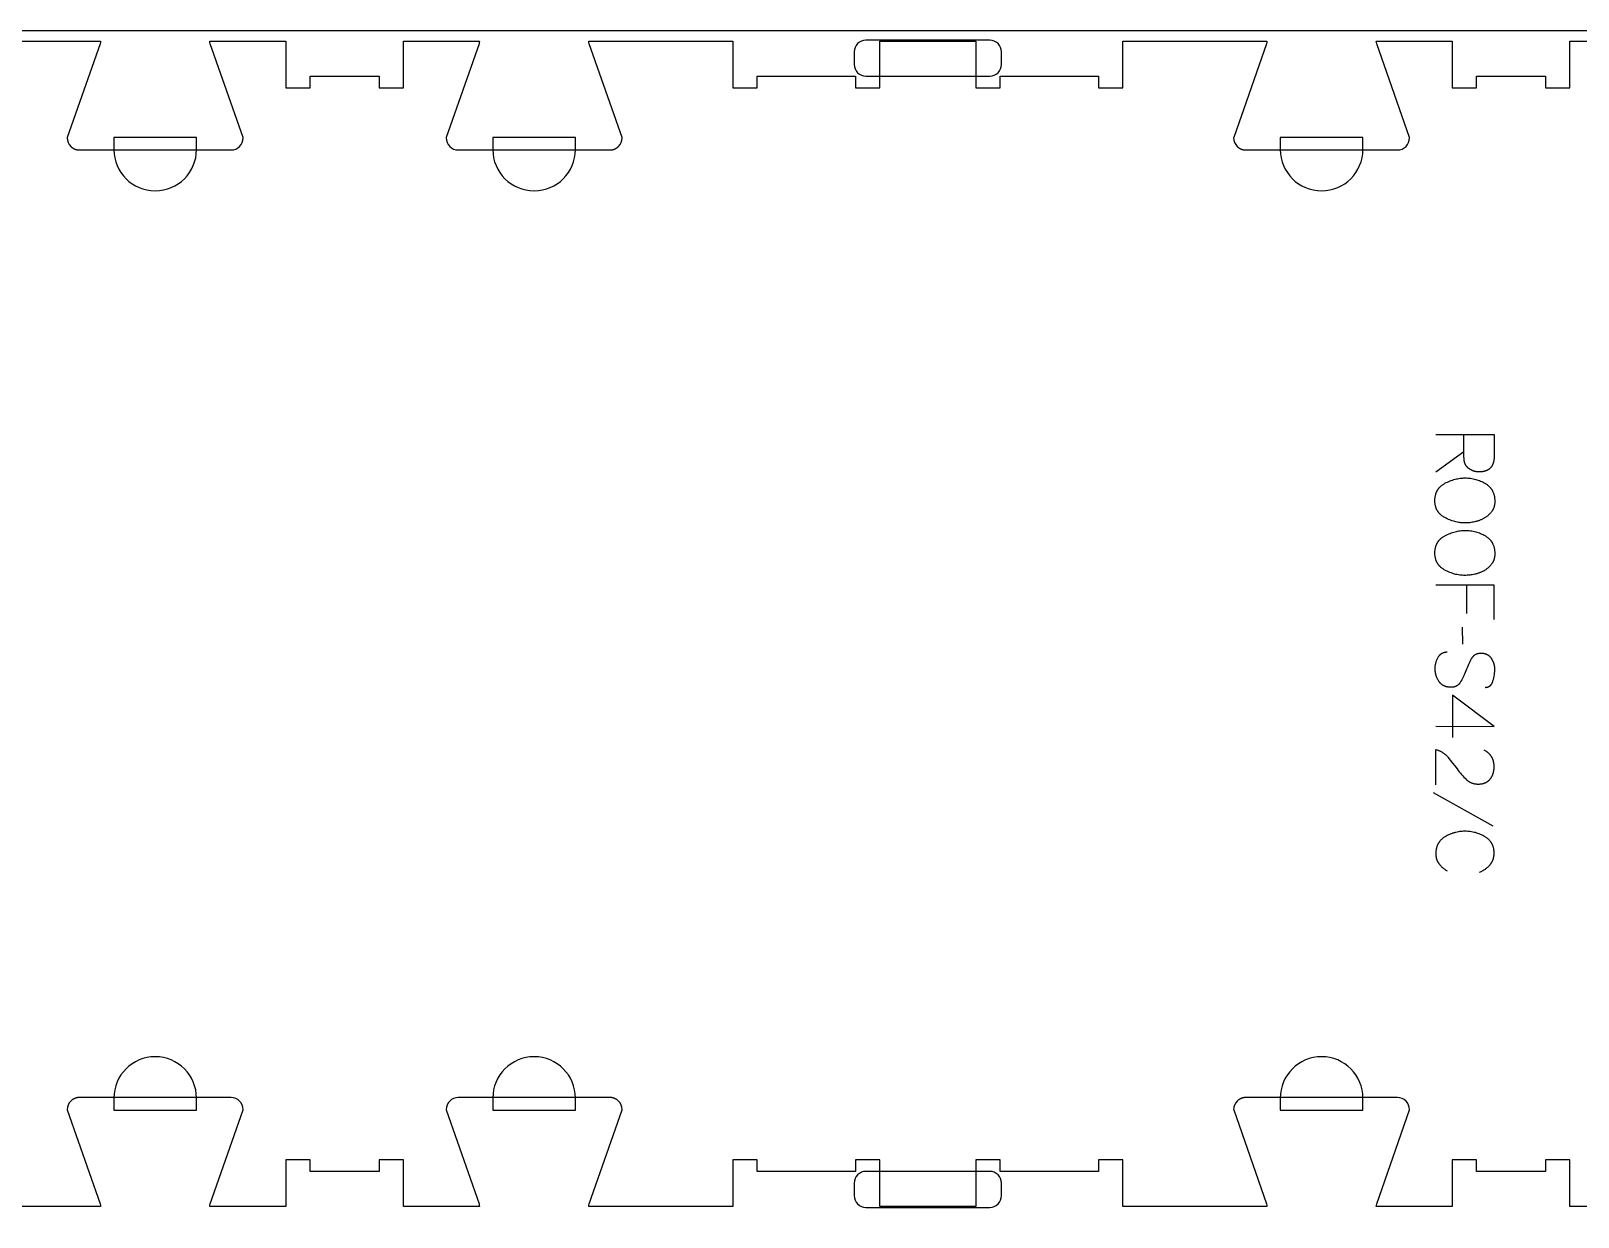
# Model space of a CAD drawing. Extents: x -13885 to -10701, y -84343 to -75479.
# Drawn here: x -13089 to -12293, y -76793 to -76183 of the extents above; entities that cross this region are included whole.
import ezdxf

# ---------------------------------------------------------------- set-up
doc = ezdxf.new("R2010")
doc.units = 0
for name, color, linetype in [('0_SHEET_SPRUCEPLY_2440X122', 1, 'CONTINUOUS'), ('1_ANYTOOL_1MMDEEP_LABELS_S', 2, 'CONTINUOUS'), ('4_ANYTOOL_CUTTHROUGH_OUTSI', 5, 'CONTINUOUS'), ('5_ANYTOOL_HALF_MILL_9MM_IN', 3, 'CONTINUOUS')]:
    doc.layers.add(name, color=color, linetype=linetype)

msp = doc.modelspace()

# ---------------------------------------------------------------- linework, layer by layer
at = {"layer": '0_SHEET_SPRUCEPLY_2440X122'}
msp.add_lwpolyline([(-13513.11, -76182.96), (-13513.11, -77402.96), (-11073.11, -77402.96), (-11073.11, -76182.96)], close=True, dxfattribs=at)
at = {"layer": '1_ANYTOOL_1MMDEEP_LABELS_S'}
for points in [[(-12366.29, -76390.52), (-12336.29, -76390.52), (-12336.29, -76401.88), (-12336.29, -76402.37), (-12336.32, -76402.85), (-12336.33, -76403.08), (-12336.35, -76403.31), (-12336.38, -76403.53), (-12336.41, -76403.75), (-12336.44, -76403.97), (-12336.48, -76404.18), (-12336.52, -76404.39), (-12336.56, -76404.59), (-12336.61, -76404.79), (-12336.66, -76404.99), (-12336.72, -76405.18), (-12336.78, -76405.37), (-12336.84, -76405.55), (-12336.91, -76405.74), (-12336.98, -76405.91), (-12337.05, -76406.09), (-12337.13, -76406.25), (-12337.21, -76406.42), (-12337.3, -76406.58), (-12337.39, -76406.74), (-12337.48, -76406.89), (-12337.58, -76407.04), (-12337.68, -76407.19), (-12337.79, -76407.33), (-12337.9, -76407.47), (-12338.01, -76407.6), (-12338.13, -76407.73), (-12338.25, -76407.86), (-12338.37, -76407.98), (-12338.5, -76408.1), (-12338.63, -76408.22), (-12338.77, -76408.33), (-12338.91, -76408.43), (-12339.05, -76408.54), (-12339.2, -76408.64), (-12339.35, -76408.73), (-12339.5, -76408.82), (-12339.66, -76408.91), (-12339.83, -76409), (-12339.99, -76409.07), (-12340.16, -76409.15), (-12340.34, -76409.22), (-12340.52, -76409.29), (-12340.7, -76409.36), (-12340.88, -76409.42), (-12341.07, -76409.47), (-12341.27, -76409.52), (-12341.46, -76409.57), (-12341.66, -76409.62), (-12341.87, -76409.66), (-12342.08, -76409.7), (-12342.29, -76409.73), (-12342.51, -76409.76), (-12342.73, -76409.78), (-12342.95, -76409.8), (-12343.18, -76409.82), (-12343.65, -76409.85), (-12344.13, -76409.85), (-12344.3, -76409.85), (-12344.48, -76409.85), (-12344.65, -76409.84), (-12344.83, -76409.83), (-12345, -76409.81), (-12345.17, -76409.79), (-12345.34, -76409.77), (-12345.51, -76409.74), (-12345.68, -76409.71), (-12345.85, -76409.68), (-12346.02, -76409.64), (-12346.18, -76409.6), (-12346.35, -76409.56), (-12346.51, -76409.51), (-12346.68, -76409.46), (-12346.84, -76409.41), (-12347, -76409.35), (-12347.16, -76409.29), (-12347.32, -76409.23), (-12347.48, -76409.16), (-12347.64, -76409.09), (-12347.79, -76409.01), (-12347.95, -76408.93), (-12348.11, -76408.85), (-12348.26, -76408.77), (-12348.41, -76408.68), (-12348.57, -76408.59), (-12348.72, -76408.49), (-12348.87, -76408.39), (-12349.02, -76408.29), (-12349.17, -76408.18), (-12349.31, -76408.07), (-12349.46, -76407.96), (-12349.6, -76407.85), (-12349.74, -76407.73), (-12349.87, -76407.61), (-12350, -76407.49), (-12350.12, -76407.36), (-12350.24, -76407.24), (-12350.35, -76407.11), (-12350.46, -76406.98), (-12350.57, -76406.84), (-12350.67, -76406.71), (-12350.76, -76406.57), (-12350.85, -76406.43), (-12350.94, -76406.28), (-12351.02, -76406.14), (-12351.1, -76405.99), (-12351.18, -76405.84), (-12351.25, -76405.69), (-12351.31, -76405.53), (-12351.37, -76405.37), (-12351.43, -76405.21), (-12351.48, -76405.05), (-12351.53, -76404.89), (-12351.57, -76404.72), (-12351.61, -76404.55), (-12351.64, -76404.38), (-12351.67, -76404.2), (-12351.7, -76404.03), (-12351.72, -76403.85), (-12351.74, -76403.67), (-12351.75, -76403.48), (-12351.82, -76401.56), (-12351.84, -76399.52), (-12351.84, -76390.57)], [(-12351.84, -76399.52), (-12366.33, -76409.98)], [(-12336.29, -76485.8), (-12336.29, -76468.14), (-12366.29, -76468.14)], [(-12350.26, -76482.62), (-12350.26, -76468.14)], [(-12352.4, -76498.44), (-12352.49, -76489.65)], [(-12340.87, -76520.68), (-12340.68, -76520.68), (-12340.59, -76520.67), (-12340.5, -76520.67), (-12340.41, -76520.66), (-12340.32, -76520.65), (-12340.23, -76520.64), (-12340.14, -76520.63), (-12340.06, -76520.62), (-12339.97, -76520.6), (-12339.89, -76520.59), (-12339.8, -76520.57), (-12339.72, -76520.55), (-12339.64, -76520.52), (-12339.56, -76520.5), (-12339.48, -76520.48), (-12339.4, -76520.45), (-12339.33, -76520.42), (-12339.25, -76520.39), (-12339.17, -76520.36), (-12339.1, -76520.33), (-12339.03, -76520.29), (-12338.96, -76520.26), (-12338.88, -76520.22), (-12338.81, -76520.18), (-12338.75, -76520.14), (-12338.68, -76520.1), (-12338.61, -76520.05), (-12338.54, -76520.01), (-12338.48, -76519.96), (-12338.42, -76519.91), (-12338.35, -76519.86), (-12338.29, -76519.81), (-12338.23, -76519.76), (-12338.17, -76519.7), (-12338.11, -76519.64), (-12338.05, -76519.59), (-12338, -76519.53), (-12337.94, -76519.46), (-12337.89, -76519.4), (-12337.83, -76519.34), (-12337.78, -76519.27), (-12337.73, -76519.2), (-12337.68, -76519.13), (-12337.63, -76519.06), (-12337.58, -76518.99), (-12337.53, -76518.91), (-12337.49, -76518.84), (-12337.44, -76518.76), (-12337.4, -76518.68), (-12337.36, -76518.6), (-12337.31, -76518.52), (-12337.23, -76518.35), (-12337.15, -76518.17), (-12337.08, -76517.99), (-12337.01, -76517.8), (-12336.95, -76517.6), (-12336.89, -76517.4), (-12336.66, -76516.59), (-12336.47, -76515.79), (-12336.31, -76515.01), (-12336.18, -76514.24), (-12336.12, -76513.86), (-12336.08, -76513.48), (-12336.03, -76513.11), (-12336, -76512.74), (-12335.98, -76512.37), (-12335.96, -76512.01), (-12335.95, -76511.65), (-12335.94, -76511.3), (-12335.94, -76511.1), (-12335.95, -76510.91), (-12335.96, -76510.72), (-12335.97, -76510.52), (-12335.99, -76510.33), (-12336.01, -76510.15), (-12336.03, -76509.96), (-12336.06, -76509.77), (-12336.09, -76509.59), (-12336.12, -76509.4), (-12336.16, -76509.22), (-12336.2, -76509.04), (-12336.24, -76508.86), (-12336.29, -76508.68), (-12336.34, -76508.5), (-12336.4, -76508.33), (-12336.46, -76508.15), (-12336.52, -76507.98), (-12336.58, -76507.81), (-12336.65, -76507.64), (-12336.73, -76507.47), (-12336.8, -76507.3), (-12336.88, -76507.13), (-12336.97, -76506.96), (-12337.05, -76506.8), (-12337.15, -76506.64), (-12337.24, -76506.47), (-12337.34, -76506.31), (-12337.44, -76506.15), (-12337.54, -76506), (-12337.65, -76505.84), (-12337.76, -76505.68), (-12337.88, -76505.53), (-12338, -76505.38), (-12338.12, -76505.24), (-12338.24, -76505.1), (-12338.37, -76504.97), (-12338.5, -76504.84), (-12338.64, -76504.71), (-12338.77, -76504.59), (-12338.91, -76504.48), (-12339.06, -76504.37), (-12339.2, -76504.27), (-12339.35, -76504.17), (-12339.5, -76504.07), (-12339.66, -76503.98), (-12339.82, -76503.9), (-12339.98, -76503.82), (-12340.14, -76503.74), (-12340.31, -76503.67), (-12340.48, -76503.61), (-12340.65, -76503.55), (-12340.83, -76503.49), (-12341.01, -76503.44), (-12341.19, -76503.39), (-12341.38, -76503.35), (-12341.56, -76503.32), (-12341.76, -76503.28), (-12341.95, -76503.26), (-12342.15, -76503.23), (-12342.35, -76503.22), (-12342.55, -76503.21), (-12342.76, -76503.2), (-12342.97, -76503.2), (-12343.19, -76503.2), (-12343.4, -76503.21), (-12343.61, -76503.22), (-12343.81, -76503.24), (-12344.01, -76503.27), (-12344.21, -76503.3), (-12344.4, -76503.33), (-12344.59, -76503.37), (-12344.77, -76503.42), (-12344.96, -76503.47), (-12345.13, -76503.53), (-12345.31, -76503.59), (-12345.4, -76503.63), (-12345.48, -76503.66), (-12345.56, -76503.7), (-12345.65, -76503.74), (-12345.73, -76503.78), (-12345.81, -76503.82), (-12345.89, -76503.86), (-12345.97, -76503.9), (-12346.05, -76503.95), (-12346.13, -76503.99), (-12346.2, -76504.04), (-12346.28, -76504.09), (-12346.35, -76504.14), (-12346.43, -76504.19), (-12346.5, -76504.25), (-12346.57, -76504.3), (-12346.65, -76504.36), (-12346.72, -76504.41), (-12346.78, -76504.47), (-12346.85, -76504.53), (-12346.92, -76504.59), (-12346.99, -76504.66), (-12347.05, -76504.72), (-12347.12, -76504.79), (-12347.24, -76504.92), (-12347.37, -76505.06), (-12347.49, -76505.21), (-12347.6, -76505.36), (-12347.71, -76505.52), (-12347.82, -76505.68), (-12347.93, -76505.85), (-12348.03, -76506.02), (-12348.42, -76506.74), (-12348.8, -76507.47), (-12349.17, -76508.22), (-12349.52, -76508.98), (-12349.87, -76509.76), (-12350.2, -76510.56), (-12350.52, -76511.37), (-12350.84, -76512.2), (-12351.15, -76513.02), (-12351.48, -76513.83), (-12351.82, -76514.61), (-12352.18, -76515.38), (-12352.55, -76516.12), (-12352.94, -76516.85), (-12353.35, -76517.55), (-12353.77, -76518.24), (-12353.88, -76518.4), (-12353.99, -76518.56), (-12354.11, -76518.72), (-12354.17, -76518.79), (-12354.23, -76518.87), (-12354.29, -76518.94), (-12354.36, -76519.01), (-12354.42, -76519.08), (-12354.48, -76519.15), (-12354.55, -76519.21), (-12354.62, -76519.28), (-12354.69, -76519.34), (-12354.75, -76519.4), (-12354.82, -76519.46), (-12354.89, -76519.52), (-12354.97, -76519.58), (-12355.04, -76519.63), (-12355.11, -76519.69), (-12355.19, -76519.74), (-12355.26, -76519.79), (-12355.34, -76519.84), (-12355.42, -76519.89), (-12355.5, -76519.94), (-12355.58, -76519.98), (-12355.66, -76520.03), (-12355.74, -76520.07), (-12355.82, -76520.11), (-12355.9, -76520.15), (-12355.99, -76520.19), (-12356.07, -76520.23), (-12356.16, -76520.26), (-12356.25, -76520.29), (-12356.34, -76520.33), (-12356.43, -76520.36), (-12356.52, -76520.39), (-12356.61, -76520.42), (-12356.7, -76520.44), (-12356.89, -76520.49), (-12357.08, -76520.53), (-12357.28, -76520.57), (-12357.48, -76520.6), (-12357.68, -76520.63), (-12357.89, -76520.65), (-12358.1, -76520.66), (-12358.31, -76520.67), (-12358.53, -76520.67), (-12358.76, -76520.66), (-12358.98, -76520.65), (-12359.21, -76520.64), (-12359.45, -76520.62), (-12359.67, -76520.59), (-12359.9, -76520.56), (-12360.12, -76520.52), (-12360.33, -76520.48), (-12360.55, -76520.44), (-12360.75, -76520.38), (-12360.96, -76520.33), (-12361.16, -76520.27), (-12361.36, -76520.2), (-12361.55, -76520.13), (-12361.74, -76520.05), (-12361.93, -76519.97), (-12362.11, -76519.88), (-12362.29, -76519.79), (-12362.47, -76519.7), (-12362.64, -76519.59), (-12362.81, -76519.49), (-12362.97, -76519.38), (-12363.13, -76519.26), (-12363.29, -76519.14), (-12363.44, -76519.01), (-12363.59, -76518.88), (-12363.73, -76518.74), (-12363.88, -76518.6), (-12364.01, -76518.45), (-12364.15, -76518.3), (-12364.28, -76518.15), (-12364.41, -76517.98), (-12364.53, -76517.82), (-12364.65, -76517.64), (-12364.76, -76517.47), (-12364.98, -76517.11), (-12365.19, -76516.74), (-12365.38, -76516.37), (-12365.56, -76516), (-12365.73, -76515.63), (-12365.88, -76515.25), (-12365.95, -76515.06), (-12366.02, -76514.87), (-12366.08, -76514.68), (-12366.14, -76514.48), (-12366.2, -76514.29), (-12366.25, -76514.09), (-12366.3, -76513.9), (-12366.35, -76513.7), (-12366.39, -76513.51), (-12366.43, -76513.31), (-12366.46, -76513.11), (-12366.5, -76512.91), (-12366.52, -76512.71), (-12366.55, -76512.5), (-12366.59, -76512.1), (-12366.62, -76511.69), (-12366.63, -76511.27), (-12366.63, -76510.86), (-12366.61, -76510.45), (-12366.59, -76510.05), (-12366.55, -76509.65), (-12366.5, -76509.26), (-12366.43, -76508.87), (-12366.35, -76508.48), (-12366.26, -76508.1), (-12366.16, -76507.72), (-12366.05, -76507.35), (-12365.92, -76506.98), (-12365.78, -76506.62), (-12365.62, -76506.26), (-12365.46, -76505.91), (-12365.28, -76505.56), (-12365.09, -76505.21), (-12364.98, -76505.04), (-12364.88, -76504.88), (-12364.77, -76504.72), (-12364.67, -76504.57), (-12364.55, -76504.42), (-12364.44, -76504.28), (-12364.32, -76504.14), (-12364.2, -76504.01), (-12364.07, -76503.88), (-12363.95, -76503.76), (-12363.82, -76503.65), (-12363.69, -76503.54), (-12363.62, -76503.49), (-12363.55, -76503.43), (-12363.48, -76503.38), (-12363.41, -76503.34), (-12363.34, -76503.29), (-12363.27, -76503.24), (-12363.2, -76503.2), (-12363.12, -76503.15), (-12363.05, -76503.11), (-12362.98, -76503.07), (-12362.9, -76503.03), (-12362.83, -76502.99), (-12362.75, -76502.96), (-12362.67, -76502.92), (-12362.6, -76502.89), (-12362.52, -76502.85), (-12362.44, -76502.82), (-12362.36, -76502.79), (-12362.28, -76502.76), (-12362.2, -76502.74), (-12362.03, -76502.68), (-12361.86, -76502.64), (-12361.69, -76502.6), (-12361.52, -76502.56), (-12361.34, -76502.53), (-12361.16, -76502.51), (-12360.98, -76502.49), (-12360.79, -76502.48), (-12360.61, -76502.47), (-12360.41, -76502.47)], [(-12366.29, -76540.7), (-12336.24, -76540.74), (-12357.63, -76524.71)], [(-12357.63, -76524.71), (-12357.63, -76546.48)], [(-12366.24, -76570.91), (-12366.2, -76552.61), (-12365.74, -76552.76), (-12365.52, -76552.84), (-12365.3, -76552.92), (-12365.08, -76553), (-12364.86, -76553.09), (-12364.65, -76553.19), (-12364.43, -76553.28), (-12364.22, -76553.38), (-12364.02, -76553.48), (-12363.81, -76553.59), (-12363.61, -76553.7), (-12363.41, -76553.82), (-12363.21, -76553.93), (-12363.01, -76554.06), (-12362.82, -76554.18), (-12362.63, -76554.31), (-12362.44, -76554.44), (-12362.25, -76554.58), (-12362.07, -76554.71), (-12361.89, -76554.86), (-12361.71, -76555), (-12361.53, -76555.15), (-12361.36, -76555.31), (-12361.19, -76555.46), (-12361.02, -76555.62), (-12360.85, -76555.79), (-12360.68, -76555.95), (-12360.52, -76556.13), (-12360.36, -76556.3), (-12360.05, -76556.66), (-12358.83, -76558.14), (-12357.64, -76559.63), (-12356.49, -76561.14), (-12355.36, -76562.66), (-12354.8, -76563.42), (-12354.23, -76564.15), (-12353.65, -76564.86), (-12353.06, -76565.55), (-12352.47, -76566.21), (-12351.87, -76566.86), (-12351.26, -76567.48), (-12350.64, -76568.08), (-12350.49, -76568.23), (-12350.33, -76568.37), (-12350.17, -76568.5), (-12350, -76568.63), (-12349.84, -76568.76), (-12349.67, -76568.88), (-12349.5, -76569), (-12349.33, -76569.11), (-12349.15, -76569.22), (-12348.98, -76569.32), (-12348.8, -76569.42), (-12348.62, -76569.52), (-12348.43, -76569.61), (-12348.25, -76569.69), (-12348.06, -76569.77), (-12347.87, -76569.85), (-12347.67, -76569.92), (-12347.48, -76569.99), (-12347.28, -76570.05), (-12347.08, -76570.11), (-12346.88, -76570.16), (-12346.68, -76570.21), (-12346.47, -76570.25), (-12346.26, -76570.29), (-12346.05, -76570.33), (-12345.84, -76570.36), (-12345.62, -76570.38), (-12345.41, -76570.4), (-12345.19, -76570.42), (-12344.96, -76570.43), (-12344.74, -76570.44), (-12344.51, -76570.44), (-12344.26, -76570.44), (-12344.02, -76570.43), (-12343.78, -76570.42), (-12343.54, -76570.4), (-12343.3, -76570.38), (-12343.07, -76570.35), (-12342.84, -76570.32), (-12342.62, -76570.28), (-12342.4, -76570.24), (-12342.18, -76570.19), (-12341.97, -76570.14), (-12341.76, -76570.08), (-12341.56, -76570.02), (-12341.36, -76569.96), (-12341.16, -76569.88), (-12340.97, -76569.81), (-12340.78, -76569.73), (-12340.59, -76569.64), (-12340.41, -76569.55), (-12340.23, -76569.45), (-12340.06, -76569.35), (-12339.89, -76569.24), (-12339.72, -76569.13), (-12339.56, -76569.02), (-12339.4, -76568.9), (-12339.24, -76568.77), (-12339.09, -76568.64), (-12338.94, -76568.5), (-12338.8, -76568.36), (-12338.66, -76568.22), (-12338.52, -76568.07), (-12338.39, -76567.91), (-12338.26, -76567.75), (-12338.13, -76567.59), (-12338.01, -76567.42), (-12337.89, -76567.26), (-12337.78, -76567.09), (-12337.67, -76566.92), (-12337.57, -76566.74), (-12337.47, -76566.56), (-12337.37, -76566.38), (-12337.28, -76566.2), (-12337.19, -76566.02), (-12337.11, -76565.83), (-12337.03, -76565.64), (-12336.95, -76565.44), (-12336.88, -76565.25), (-12336.81, -76565.05), (-12336.75, -76564.85), (-12336.69, -76564.65), (-12336.63, -76564.44), (-12336.58, -76564.23), (-12336.53, -76564.02), (-12336.49, -76563.81), (-12336.45, -76563.59), (-12336.42, -76563.37), (-12336.39, -76563.15), (-12336.36, -76562.92), (-12336.34, -76562.7), (-12336.32, -76562.47), (-12336.3, -76562.24), (-12336.29, -76562), (-12336.29, -76561.52), (-12336.29, -76561.16), (-12336.31, -76560.8), (-12336.33, -76560.45), (-12336.37, -76560.1), (-12336.41, -76559.76), (-12336.46, -76559.42), (-12336.53, -76559.1), (-12336.6, -76558.78), (-12336.69, -76558.46), (-12336.73, -76558.31), (-12336.78, -76558.15), (-12336.83, -76558), (-12336.89, -76557.85), (-12336.94, -76557.71), (-12337, -76557.56), (-12337.06, -76557.41), (-12337.13, -76557.27), (-12337.19, -76557.13), (-12337.26, -76556.99), (-12337.33, -76556.85), (-12337.41, -76556.71), (-12337.48, -76556.58), (-12337.56, -76556.45), (-12337.64, -76556.31), (-12337.72, -76556.18), (-12337.81, -76556.06), (-12337.9, -76555.93), (-12337.99, -76555.8), (-12338.08, -76555.68), (-12338.18, -76555.56), (-12338.28, -76555.44), (-12338.38, -76555.32), (-12338.48, -76555.2), (-12338.59, -76555.09), (-12338.7, -76554.97), (-12338.81, -76554.86), (-12338.92, -76554.75), (-12339.04, -76554.64), (-12339.15, -76554.53), (-12339.27, -76554.43), (-12339.4, -76554.32), (-12339.65, -76554.12), (-12339.92, -76553.92), (-12340.19, -76553.73), (-12340.47, -76553.55), (-12340.77, -76553.37), (-12341.07, -76553.2), (-12341.39, -76553.04)], [(-12336.76, -76592.12), (-12367.53, -76574.94)], [(-12343.79, -76615.74), (-12343.38, -76615.58), (-12342.99, -76615.41), (-12342.6, -76615.23), (-12342.23, -76615.04), (-12341.86, -76614.84), (-12341.5, -76614.63), (-12341.15, -76614.41), (-12340.81, -76614.18), (-12340.48, -76613.94), (-12340.16, -76613.69), (-12339.84, -76613.43), (-12339.54, -76613.16), (-12339.24, -76612.88), (-12338.95, -76612.6), (-12338.68, -76612.3), (-12338.41, -76611.99), (-12338.28, -76611.83), (-12338.15, -76611.67), (-12338.03, -76611.51), (-12337.91, -76611.35), (-12337.8, -76611.18), (-12337.69, -76611.01), (-12337.58, -76610.84), (-12337.48, -76610.67), (-12337.38, -76610.49), (-12337.29, -76610.32), (-12337.2, -76610.14), (-12337.11, -76609.95), (-12337.03, -76609.77), (-12336.96, -76609.59), (-12336.88, -76609.4), (-12336.82, -76609.21), (-12336.75, -76609.02), (-12336.69, -76608.82), (-12336.64, -76608.63), (-12336.58, -76608.43), (-12336.54, -76608.23), (-12336.49, -76608.03), (-12336.45, -76607.82), (-12336.42, -76607.61), (-12336.39, -76607.4), (-12336.36, -76607.19), (-12336.34, -76606.98), (-12336.32, -76606.76), (-12336.3, -76606.55), (-12336.29, -76606.33), (-12336.29, -76606.11), (-12336.29, -76605.88), (-12336.29, -76605.54), (-12336.3, -76605.2), (-12336.33, -76604.87), (-12336.36, -76604.54), (-12336.4, -76604.22), (-12336.45, -76603.9), (-12336.51, -76603.59), (-12336.58, -76603.29), (-12336.66, -76602.99), (-12336.74, -76602.69), (-12336.84, -76602.4), (-12336.95, -76602.12), (-12337.06, -76601.84), (-12337.12, -76601.7), (-12337.18, -76601.57), (-12337.25, -76601.43), (-12337.32, -76601.3), (-12337.39, -76601.16), (-12337.46, -76601.03), (-12337.53, -76600.9), (-12337.61, -76600.78), (-12337.69, -76600.65), (-12337.77, -76600.52), (-12337.85, -76600.4), (-12337.94, -76600.28), (-12338.03, -76600.15), (-12338.12, -76600.03), (-12338.31, -76599.8), (-12338.5, -76599.57), (-12338.71, -76599.34), (-12338.93, -76599.12), (-12339.15, -76598.9), (-12339.38, -76598.69), (-12339.63, -76598.49), (-12339.88, -76598.29), (-12340.14, -76598.1), (-12340.41, -76597.91), (-12340.69, -76597.72), (-12340.98, -76597.55), (-12341.57, -76597.21), (-12342.17, -76596.89), (-12342.77, -76596.59), (-12343.38, -76596.32), (-12344, -76596.07), (-12344.63, -76595.84), (-12345.26, -76595.63), (-12345.9, -76595.44), (-12346.55, -76595.28), (-12347.2, -76595.13), (-12347.87, -76595.01), (-12348.54, -76594.91), (-12349.21, -76594.84), (-12349.9, -76594.78), (-12350.59, -76594.75), (-12351.29, -76594.74), (-12351.98, -76594.75), (-12352.67, -76594.78), (-12353.36, -76594.84), (-12354.03, -76594.92), (-12354.7, -76595.02), (-12355.37, -76595.14), (-12356.02, -76595.28), (-12356.35, -76595.37), (-12356.67, -76595.45), (-12356.99, -76595.54), (-12357.31, -76595.64), (-12357.63, -76595.74), (-12357.94, -76595.85), (-12358.26, -76595.97), (-12358.57, -76596.09), (-12359.19, -76596.34), (-12359.8, -76596.62), (-12360.4, -76596.92), (-12361, -76597.24), (-12361.59, -76597.59), (-12361.88, -76597.77), (-12362.16, -76597.96), (-12362.43, -76598.15), (-12362.69, -76598.35), (-12362.94, -76598.55), (-12363.19, -76598.76), (-12363.42, -76598.98), (-12363.65, -76599.2), (-12363.86, -76599.42), (-12364.07, -76599.66), (-12364.26, -76599.9), (-12364.36, -76600.02), (-12364.45, -76600.14), (-12364.54, -76600.26), (-12364.63, -76600.39), (-12364.72, -76600.52), (-12364.8, -76600.64), (-12364.88, -76600.77), (-12364.96, -76600.91), (-12365.04, -76601.04), (-12365.11, -76601.17), (-12365.18, -76601.31), (-12365.25, -76601.45), (-12365.39, -76601.72), (-12365.51, -76602.01), (-12365.63, -76602.3), (-12365.73, -76602.59), (-12365.83, -76602.9), (-12365.91, -76603.2), (-12365.99, -76603.52), (-12366.06, -76603.83), (-12366.12, -76604.16), (-12366.17, -76604.49), (-12366.21, -76604.82), (-12366.24, -76605.17), (-12366.27, -76605.51), (-12366.28, -76605.87), (-12366.29, -76606.22), (-12366.28, -76606.61), (-12366.26, -76606.98), (-12366.25, -76607.17), (-12366.23, -76607.35), (-12366.21, -76607.53), (-12366.18, -76607.71), (-12366.16, -76607.89), (-12366.13, -76608.06), (-12366.09, -76608.23), (-12366.06, -76608.41), (-12366.02, -76608.58), (-12365.97, -76608.74), (-12365.93, -76608.91), (-12365.88, -76609.07), (-12365.83, -76609.24), (-12365.77, -76609.4), (-12365.71, -76609.56), (-12365.65, -76609.71), (-12365.58, -76609.87), (-12365.52, -76610.02), (-12365.44, -76610.17), (-12365.37, -76610.32), (-12365.29, -76610.47), (-12365.21, -76610.62), (-12365.13, -76610.76), (-12365.04, -76610.9), (-12364.95, -76611.04), (-12364.85, -76611.18), (-12364.76, -76611.32), (-12364.66, -76611.45), (-12364.45, -76611.72), (-12364.23, -76611.98), (-12364.01, -76612.23), (-12363.78, -76612.48), (-12363.55, -76612.73), (-12363.3, -76612.96), (-12363.05, -76613.2), (-12362.79, -76613.42), (-12362.53, -76613.65), (-12362.25, -76613.86), (-12361.97, -76614.08), (-12361.68, -76614.28), (-12361.39, -76614.48), (-12361.08, -76614.68), (-12360.77, -76614.87), (-12360.46, -76615.05)]]:
    msp.add_lwpolyline(points, dxfattribs=at)
for points in [[(-12335.94, -76424.98), (-12335.95, -76425.35), (-12335.97, -76425.72), (-12335.99, -76426.08), (-12336.03, -76426.43), (-12336.06, -76426.6), (-12336.09, -76426.77), (-12336.12, -76426.94), (-12336.15, -76427.11), (-12336.19, -76427.27), (-12336.23, -76427.43), (-12336.27, -76427.6), (-12336.31, -76427.76), (-12336.36, -76427.92), (-12336.41, -76428.07), (-12336.46, -76428.23), (-12336.52, -76428.38), (-12336.58, -76428.53), (-12336.64, -76428.68), (-12336.71, -76428.83), (-12336.77, -76428.98), (-12336.85, -76429.12), (-12336.92, -76429.26), (-12337, -76429.4), (-12337.07, -76429.54), (-12337.16, -76429.68), (-12337.24, -76429.82), (-12337.33, -76429.95), (-12337.42, -76430.08), (-12337.61, -76430.34), (-12337.8, -76430.6), (-12338, -76430.84), (-12338.21, -76431.08), (-12338.42, -76431.32), (-12338.64, -76431.55), (-12338.87, -76431.78), (-12339.1, -76431.99), (-12339.34, -76432.21), (-12339.58, -76432.41), (-12339.83, -76432.61), (-12340.08, -76432.81), (-12340.35, -76433), (-12340.62, -76433.18), (-12340.89, -76433.36), (-12341.17, -76433.53), (-12341.46, -76433.7), (-12341.75, -76433.86), (-12342.04, -76434.01), (-12342.34, -76434.16), (-12342.64, -76434.3), (-12342.94, -76434.44), (-12343.25, -76434.57), (-12343.56, -76434.7), (-12343.88, -76434.82), (-12344.19, -76434.93), (-12344.52, -76435.04), (-12344.84, -76435.15), (-12345.17, -76435.24), (-12345.51, -76435.34), (-12345.84, -76435.42), (-12346.19, -76435.5), (-12346.87, -76435.65), (-12347.54, -76435.78), (-12348.21, -76435.88), (-12348.87, -76435.97), (-12349.53, -76436.04), (-12350.18, -76436.09), (-12350.82, -76436.12), (-12351.46, -76436.12), (-12352.09, -76436.11), (-12352.73, -76436.08), (-12353.37, -76436.03), (-12354.01, -76435.95), (-12354.64, -76435.85), (-12355.28, -76435.74), (-12355.92, -76435.6), (-12356.56, -76435.43), (-12357.19, -76435.25), (-12357.83, -76435.04), (-12358.47, -76434.82), (-12359.11, -76434.57), (-12359.74, -76434.3), (-12360.38, -76434.01), (-12361.02, -76433.7), (-12361.66, -76433.36), (-12361.97, -76433.18), (-12362.27, -76433), (-12362.57, -76432.81), (-12362.85, -76432.62), (-12363.13, -76432.42), (-12363.39, -76432.21), (-12363.64, -76432), (-12363.89, -76431.78), (-12364.01, -76431.67), (-12364.12, -76431.55), (-12364.24, -76431.44), (-12364.35, -76431.32), (-12364.45, -76431.2), (-12364.56, -76431.08), (-12364.66, -76430.96), (-12364.76, -76430.84), (-12364.86, -76430.71), (-12364.96, -76430.59), (-12365.05, -76430.46), (-12365.14, -76430.33), (-12365.23, -76430.2), (-12365.32, -76430.07), (-12365.4, -76429.93), (-12365.48, -76429.8), (-12365.56, -76429.66), (-12365.64, -76429.52), (-12365.71, -76429.38), (-12365.78, -76429.24), (-12365.85, -76429.1), (-12365.92, -76428.95), (-12365.98, -76428.81), (-12366.04, -76428.66), (-12366.1, -76428.51), (-12366.15, -76428.36), (-12366.21, -76428.2), (-12366.26, -76428.05), (-12366.35, -76427.74), (-12366.44, -76427.42), (-12366.51, -76427.09), (-12366.58, -76426.76), (-12366.63, -76426.42), (-12366.68, -76426.08), (-12366.71, -76425.73), (-12366.74, -76425.37), (-12366.75, -76425.01), (-12366.76, -76424.64), (-12366.75, -76424.26), (-12366.74, -76423.88), (-12366.71, -76423.51), (-12366.68, -76423.15), (-12366.63, -76422.79), (-12366.57, -76422.44), (-12366.51, -76422.1), (-12366.43, -76421.77), (-12366.35, -76421.44), (-12366.25, -76421.11), (-12366.2, -76420.96), (-12366.14, -76420.8), (-12366.09, -76420.64), (-12366.03, -76420.49), (-12365.97, -76420.34), (-12365.9, -76420.19), (-12365.83, -76420.04), (-12365.76, -76419.89), (-12365.69, -76419.75), (-12365.62, -76419.6), (-12365.54, -76419.46), (-12365.46, -76419.32), (-12365.38, -76419.18), (-12365.29, -76419.04), (-12365.21, -76418.91), (-12365.12, -76418.77), (-12365.02, -76418.64), (-12364.93, -76418.51), (-12364.83, -76418.38), (-12364.73, -76418.26), (-12364.63, -76418.13), (-12364.52, -76418.01), (-12364.42, -76417.88), (-12364.31, -76417.76), (-12364.19, -76417.64), (-12364.08, -76417.53), (-12363.96, -76417.41), (-12363.84, -76417.3), (-12363.72, -76417.19), (-12363.59, -76417.08), (-12363.33, -76416.86), (-12363.07, -76416.65), (-12362.79, -76416.45), (-12362.5, -76416.25), (-12362.2, -76416.06), (-12361.89, -76415.88), (-12361.57, -76415.7), (-12360.92, -76415.37), (-12360.27, -76415.06), (-12359.63, -76414.76), (-12358.98, -76414.49), (-12358.33, -76414.25), (-12357.68, -76414.02), (-12357.03, -76413.81), (-12356.37, -76413.63), (-12355.72, -76413.47), (-12355.07, -76413.33), (-12354.42, -76413.21), (-12353.77, -76413.11), (-12353.12, -76413.04), (-12352.46, -76412.98), (-12351.81, -76412.95), (-12351.16, -76412.94), (-12350.46, -76412.95), (-12349.78, -76412.98), (-12349.09, -76413.04), (-12348.42, -76413.12), (-12347.75, -76413.22), (-12347.08, -76413.35), (-12346.43, -76413.49), (-12345.77, -76413.66), (-12345.13, -76413.85), (-12344.49, -76414.07), (-12343.85, -76414.31), (-12343.22, -76414.57), (-12342.6, -76414.85), (-12341.98, -76415.15), (-12341.37, -76415.48), (-12340.76, -76415.83), (-12340.47, -76416.02), (-12340.18, -76416.21), (-12339.9, -76416.4), (-12339.63, -76416.61), (-12339.38, -76416.82), (-12339.13, -76417.03), (-12338.89, -76417.26), (-12338.65, -76417.49), (-12338.54, -76417.61), (-12338.43, -76417.73), (-12338.33, -76417.85), (-12338.22, -76417.97), (-12338.12, -76418.09), (-12338.02, -76418.22), (-12337.92, -76418.35), (-12337.83, -76418.47), (-12337.73, -76418.61), (-12337.64, -76418.74), (-12337.55, -76418.87), (-12337.47, -76419.01), (-12337.38, -76419.14), (-12337.3, -76419.28), (-12337.22, -76419.42), (-12337.15, -76419.57), (-12337.07, -76419.71), (-12337, -76419.86), (-12336.87, -76420.15), (-12336.74, -76420.45), (-12336.62, -76420.76), (-12336.51, -76421.08), (-12336.41, -76421.4), (-12336.32, -76421.73), (-12336.24, -76422.06), (-12336.17, -76422.41), (-12336.11, -76422.75), (-12336.06, -76423.11), (-12336.02, -76423.47), (-12335.98, -76423.84), (-12335.96, -76424.21), (-12335.95, -76424.59)], [(-12335.94, -76451.94), (-12335.95, -76452.31), (-12335.97, -76452.67), (-12335.99, -76453.03), (-12336.03, -76453.38), (-12336.06, -76453.56), (-12336.09, -76453.73), (-12336.12, -76453.9), (-12336.15, -76454.06), (-12336.19, -76454.23), (-12336.23, -76454.39), (-12336.27, -76454.55), (-12336.31, -76454.71), (-12336.36, -76454.87), (-12336.41, -76455.03), (-12336.46, -76455.18), (-12336.52, -76455.34), (-12336.58, -76455.49), (-12336.64, -76455.64), (-12336.71, -76455.79), (-12336.77, -76455.93), (-12336.85, -76456.08), (-12336.92, -76456.22), (-12337, -76456.36), (-12337.07, -76456.5), (-12337.16, -76456.64), (-12337.24, -76456.77), (-12337.33, -76456.91), (-12337.42, -76457.04), (-12337.61, -76457.3), (-12337.8, -76457.55), (-12338, -76457.8), (-12338.21, -76458.04), (-12338.42, -76458.28), (-12338.64, -76458.51), (-12338.87, -76458.73), (-12339.1, -76458.95), (-12339.34, -76459.16), (-12339.58, -76459.37), (-12339.83, -76459.57), (-12340.08, -76459.77), (-12340.35, -76459.96), (-12340.62, -76460.14), (-12340.89, -76460.32), (-12341.17, -76460.49), (-12341.46, -76460.65), (-12341.75, -76460.82), (-12342.04, -76460.97), (-12342.34, -76461.12), (-12342.64, -76461.26), (-12342.94, -76461.4), (-12343.25, -76461.53), (-12343.56, -76461.66), (-12343.88, -76461.78), (-12344.19, -76461.89), (-12344.52, -76462), (-12344.84, -76462.1), (-12345.17, -76462.2), (-12345.51, -76462.29), (-12345.84, -76462.38), (-12346.19, -76462.46), (-12346.87, -76462.61), (-12347.54, -76462.73), (-12348.21, -76462.84), (-12348.87, -76462.93), (-12349.53, -76462.99), (-12350.18, -76463.04), (-12350.82, -76463.07), (-12351.46, -76463.08), (-12352.09, -76463.07), (-12352.73, -76463.04), (-12353.37, -76462.98), (-12354.01, -76462.91), (-12354.64, -76462.81), (-12355.28, -76462.69), (-12355.92, -76462.55), (-12356.56, -76462.39), (-12357.19, -76462.21), (-12357.83, -76462), (-12358.47, -76461.78), (-12359.11, -76461.53), (-12359.74, -76461.26), (-12360.38, -76460.97), (-12361.02, -76460.65), (-12361.66, -76460.32), (-12361.97, -76460.14), (-12362.27, -76459.96), (-12362.57, -76459.77), (-12362.85, -76459.58), (-12363.13, -76459.38), (-12363.39, -76459.17), (-12363.64, -76458.96), (-12363.89, -76458.74), (-12364.01, -76458.62), (-12364.12, -76458.51), (-12364.24, -76458.39), (-12364.35, -76458.28), (-12364.45, -76458.16), (-12364.56, -76458.04), (-12364.66, -76457.92), (-12364.76, -76457.8), (-12364.86, -76457.67), (-12364.96, -76457.54), (-12365.05, -76457.42), (-12365.14, -76457.29), (-12365.23, -76457.16), (-12365.32, -76457.02), (-12365.4, -76456.89), (-12365.48, -76456.76), (-12365.56, -76456.62), (-12365.64, -76456.48), (-12365.71, -76456.34), (-12365.78, -76456.2), (-12365.85, -76456.05), (-12365.92, -76455.91), (-12365.98, -76455.76), (-12366.04, -76455.62), (-12366.1, -76455.47), (-12366.15, -76455.31), (-12366.21, -76455.16), (-12366.26, -76455.01), (-12366.35, -76454.69), (-12366.44, -76454.38), (-12366.51, -76454.05), (-12366.58, -76453.72), (-12366.63, -76453.38), (-12366.68, -76453.04), (-12366.71, -76452.69), (-12366.74, -76452.33), (-12366.75, -76451.97), (-12366.76, -76451.6), (-12366.75, -76451.21), (-12366.74, -76450.84), (-12366.71, -76450.47), (-12366.68, -76450.11), (-12366.63, -76449.75), (-12366.57, -76449.4), (-12366.51, -76449.06), (-12366.43, -76448.72), (-12366.35, -76448.39), (-12366.25, -76448.07), (-12366.2, -76447.91), (-12366.14, -76447.76), (-12366.09, -76447.6), (-12366.03, -76447.45), (-12365.97, -76447.29), (-12365.9, -76447.14), (-12365.83, -76447), (-12365.76, -76446.85), (-12365.69, -76446.7), (-12365.62, -76446.56), (-12365.54, -76446.42), (-12365.46, -76446.28), (-12365.38, -76446.14), (-12365.29, -76446), (-12365.21, -76445.87), (-12365.12, -76445.73), (-12365.02, -76445.6), (-12364.93, -76445.47), (-12364.83, -76445.34), (-12364.73, -76445.21), (-12364.63, -76445.09), (-12364.52, -76444.96), (-12364.42, -76444.84), (-12364.31, -76444.72), (-12364.19, -76444.6), (-12364.08, -76444.48), (-12363.96, -76444.37), (-12363.84, -76444.26), (-12363.72, -76444.14), (-12363.59, -76444.03), (-12363.33, -76443.82), (-12363.07, -76443.61), (-12362.79, -76443.4), (-12362.5, -76443.21), (-12362.2, -76443.02), (-12361.89, -76442.84), (-12361.57, -76442.66), (-12360.92, -76442.33), (-12360.27, -76442.01), (-12359.63, -76441.72), (-12358.98, -76441.45), (-12358.33, -76441.2), (-12357.68, -76440.98), (-12357.03, -76440.77), (-12356.37, -76440.59), (-12355.72, -76440.43), (-12355.07, -76440.28), (-12354.42, -76440.17), (-12353.77, -76440.07), (-12353.12, -76439.99), (-12352.46, -76439.94), (-12351.81, -76439.91), (-12351.16, -76439.9), (-12350.46, -76439.91), (-12349.78, -76439.94), (-12349.09, -76440), (-12348.42, -76440.08), (-12347.75, -76440.18), (-12347.08, -76440.3), (-12346.43, -76440.45), (-12345.77, -76440.62), (-12345.13, -76440.81), (-12344.49, -76441.03), (-12343.85, -76441.26), (-12343.22, -76441.52), (-12342.6, -76441.81), (-12341.98, -76442.11), (-12341.37, -76442.44), (-12340.76, -76442.79), (-12340.47, -76442.97), (-12340.18, -76443.16), (-12339.9, -76443.36), (-12339.63, -76443.56), (-12339.38, -76443.78), (-12339.13, -76443.99), (-12338.89, -76444.22), (-12338.65, -76444.45), (-12338.54, -76444.56), (-12338.43, -76444.68), (-12338.33, -76444.8), (-12338.22, -76444.93), (-12338.12, -76445.05), (-12338.02, -76445.18), (-12337.92, -76445.3), (-12337.83, -76445.43), (-12337.73, -76445.56), (-12337.64, -76445.69), (-12337.55, -76445.83), (-12337.47, -76445.96), (-12337.38, -76446.1), (-12337.3, -76446.24), (-12337.22, -76446.38), (-12337.15, -76446.52), (-12337.07, -76446.67), (-12337, -76446.81), (-12336.87, -76447.11), (-12336.74, -76447.41), (-12336.62, -76447.72), (-12336.51, -76448.03), (-12336.41, -76448.36), (-12336.32, -76448.69), (-12336.24, -76449.02), (-12336.17, -76449.36), (-12336.11, -76449.71), (-12336.06, -76450.07), (-12336.02, -76450.43), (-12335.98, -76450.8), (-12335.96, -76451.17), (-12335.95, -76451.55)]]:
    msp.add_lwpolyline(points, close=True, dxfattribs=at)
at = {"layer": '4_ANYTOOL_CUTTHROUGH_OUTSI', "color": 5}
for points in [[(-13127.33, -76188.21), (-13053.14, -76188.21), (-13053.14, -76188.21, -0.061485), (-13053.37, -76189.59), (-13070.27, -76237.87), (-13070.29, -76237.91), (-13070.29, -76237.96), (-13070.29, -76237.96, 0.198912), (-13068.46, -76242.37), (-13068.35, -76242.48), (-13068.24, -76242.58), (-13068.13, -76242.68), (-13068.01, -76242.78), (-13067.89, -76242.88), (-13067.77, -76242.97), (-13067.65, -76243.06), (-13067.52, -76243.15), (-13067.39, -76243.23), (-13067.26, -76243.31), (-13067.12, -76243.39), (-13066.99, -76243.46), (-13066.85, -76243.54), (-13066.71, -76243.6), (-13066.57, -76243.67), (-13066.43, -76243.73), (-13066.28, -76243.79), (-13066.14, -76243.84), (-13065.99, -76243.89), (-13065.84, -76243.94), (-13065.69, -76243.98), (-13065.54, -76244.02), (-13065.39, -76244.06), (-13065.24, -76244.09), (-13065.09, -76244.12), (-13064.94, -76244.14), (-13064.79, -76244.16), (-13064.64, -76244.18), (-13064.49, -76244.19), (-13064.34, -76244.2), (-13064.19, -76244.2), (-13064.04, -76244.21), (-12986.04, -76244.21, 0.414214), (-12979.79, -76237.96), (-12979.79, -76237.91), (-12979.8, -76237.87), (-12996.7, -76189.59), (-12996.7, -76189.59, -0.061485), (-12996.93, -76188.21), (-12957.83, -76188.21), (-12957.83, -76211.96), (-12957.83, -76212.21), (-12945.33, -76212.21), (-12945.33, -76206.21), (-12909.83, -76206.21), (-12909.83, -76212.21), (-12897.33, -76212.21), (-12897.33, -76211.96), (-12897.33, -76188.21), (-12858.24, -76188.21), (-12858.24, -76188.21, -0.061485), (-12858.47, -76189.59), (-12875.37, -76237.87), (-12875.38, -76237.91), (-12875.38, -76237.96), (-12875.38, -76237.96, 0.414214), (-12869.13, -76244.21), (-12791.13, -76244.21), (-12790.98, -76244.2), (-12790.83, -76244.2), (-12790.68, -76244.19), (-12790.53, -76244.18), (-12790.38, -76244.16), (-12790.23, -76244.14), (-12790.07, -76244.12), (-12789.92, -76244.09), (-12789.77, -76244.06), (-12789.62, -76244.02), (-12789.47, -76243.98), (-12789.32, -76243.94), (-12789.18, -76243.89), (-12789.03, -76243.84), (-12788.88, -76243.79), (-12788.74, -76243.73), (-12788.6, -76243.67), (-12788.45, -76243.6), (-12788.32, -76243.54), (-12788.18, -76243.46), (-12788.04, -76243.39), (-12787.91, -76243.31), (-12787.78, -76243.23), (-12787.65, -76243.15), (-12787.52, -76243.06), (-12787.4, -76242.97), (-12787.28, -76242.88), (-12787.16, -76242.78), (-12787.04, -76242.68), (-12786.93, -76242.58), (-12786.82, -76242.48), (-12786.71, -76242.37, 0.198912), (-12784.88, -76237.96), (-12784.88, -76237.91), (-12784.89, -76237.87), (-12801.79, -76189.59), (-12801.79, -76189.59, -0.061485), (-12802.02, -76188.21), (-12727.83, -76188.21), (-12727.83, -76212.21), (-12715.33, -76212.21), (-12715.33, -76206.21), (-12664.83, -76206.21), (-12664.83, -76212.21), (-12652.33, -76212.21), (-12652.33, -76211.96), (-12652.33, -76188.21), (-12602.83, -76188.21), (-12602.83, -76212.21), (-12590.33, -76212.21), (-12590.33, -76206.21), (-12539.83, -76206.21), (-12539.83, -76212.21), (-12527.33, -76212.21), (-12527.33, -76188.21), (-12453.14, -76188.21), (-12453.14, -76188.21, -0.061485), (-12453.37, -76189.59), (-12470.27, -76237.87), (-12470.29, -76237.91), (-12470.29, -76237.96), (-12470.29, -76237.96, 0.198912), (-12468.46, -76242.37), (-12468.35, -76242.48), (-12468.24, -76242.58), (-12468.13, -76242.68), (-12468.01, -76242.78), (-12467.89, -76242.88), (-12467.77, -76242.97), (-12467.65, -76243.06), (-12467.52, -76243.15), (-12467.39, -76243.23), (-12467.26, -76243.31), (-12467.12, -76243.39), (-12466.99, -76243.46), (-12466.85, -76243.54), (-12466.71, -76243.6), (-12466.57, -76243.67), (-12466.43, -76243.73), (-12466.28, -76243.79), (-12466.14, -76243.84), (-12465.99, -76243.89), (-12465.84, -76243.94), (-12465.69, -76243.98), (-12465.54, -76244.02), (-12465.39, -76244.06), (-12465.24, -76244.09), (-12465.09, -76244.12), (-12464.94, -76244.14), (-12464.79, -76244.16), (-12464.64, -76244.18), (-12464.49, -76244.19), (-12464.34, -76244.2), (-12464.19, -76244.2), (-12464.04, -76244.21), (-12386.04, -76244.21, 0.414214), (-12379.79, -76237.96), (-12379.79, -76237.91), (-12379.8, -76237.87), (-12396.7, -76189.59), (-12396.7, -76189.59, -0.061485), (-12396.93, -76188.21), (-12357.83, -76188.21), (-12357.83, -76212.21), (-12345.33, -76212.21), (-12345.33, -76206.21), (-12309.83, -76206.21), (-12309.83, -76212.21), (-12297.33, -76212.21), (-12297.33, -76188.21), (-12258.24, -76188.21)], [(-12258.24, -76787.71), (-12297.33, -76787.71), (-12297.33, -76763.71), (-12309.83, -76763.71), (-12309.83, -76769.71), (-12345.33, -76769.71), (-12345.33, -76763.71), (-12357.83, -76763.71), (-12357.83, -76763.96), (-12357.83, -76787.71), (-12396.93, -76787.71), (-12396.93, -76787.71, -0.061485), (-12396.7, -76786.32), (-12379.8, -76738.04), (-12379.79, -76738), (-12379.79, -76737.96), (-12379.79, -76737.96, 0.414214), (-12386.04, -76731.71), (-12464.04, -76731.71), (-12464.19, -76731.71), (-12464.34, -76731.71), (-12464.49, -76731.72), (-12464.64, -76731.73), (-12464.79, -76731.75), (-12464.94, -76731.77), (-12465.09, -76731.8), (-12465.24, -76731.82), (-12465.39, -76731.85), (-12465.54, -76731.89), (-12465.69, -76731.93), (-12465.84, -76731.97), (-12465.99, -76732.02), (-12466.14, -76732.07), (-12466.28, -76732.12), (-12466.43, -76732.18), (-12466.57, -76732.24), (-12466.71, -76732.31), (-12466.85, -76732.38), (-12466.99, -76732.45), (-12467.12, -76732.52), (-12467.26, -76732.6), (-12467.39, -76732.68), (-12467.52, -76732.77), (-12467.65, -76732.85), (-12467.77, -76732.94), (-12467.89, -76733.04), (-12468.01, -76733.13), (-12468.13, -76733.23), (-12468.24, -76733.33), (-12468.35, -76733.43), (-12468.46, -76733.54, 0.198912), (-12470.29, -76737.96), (-12470.29, -76738), (-12470.27, -76738.04), (-12453.37, -76786.32), (-12453.37, -76786.32, -0.061485), (-12453.14, -76787.71), (-12477.58, -76787.71), (-12527.33, -76787.71), (-12527.33, -76763.71), (-12539.83, -76763.71), (-12539.83, -76769.71), (-12590.33, -76769.71), (-12590.33, -76763.71), (-12602.83, -76763.71), (-12602.83, -76763.96), (-12602.83, -76787.71), (-12652.33, -76787.71), (-12652.33, -76763.71), (-12664.83, -76763.71), (-12664.83, -76769.71), (-12715.33, -76769.71), (-12715.33, -76763.71), (-12727.83, -76763.71), (-12727.83, -76787.71), (-12802.02, -76787.71), (-12802.02, -76787.71, -0.061485), (-12801.79, -76786.32), (-12784.89, -76738.04), (-12784.88, -76738), (-12784.88, -76737.96), (-12784.88, -76737.96, 0.198912), (-12786.71, -76733.54), (-12786.82, -76733.43), (-12786.93, -76733.33), (-12787.04, -76733.23), (-12787.16, -76733.13), (-12787.28, -76733.04), (-12787.4, -76732.94), (-12787.52, -76732.85), (-12787.65, -76732.77), (-12787.78, -76732.68), (-12787.91, -76732.6), (-12788.04, -76732.52), (-12788.18, -76732.45), (-12788.32, -76732.38), (-12788.45, -76732.31), (-12788.6, -76732.24), (-12788.74, -76732.18), (-12788.88, -76732.12), (-12789.03, -76732.07), (-12789.18, -76732.02), (-12789.32, -76731.97), (-12789.47, -76731.93), (-12789.62, -76731.89), (-12789.77, -76731.85), (-12789.92, -76731.82), (-12790.07, -76731.8), (-12790.23, -76731.77), (-12790.38, -76731.75), (-12790.53, -76731.73), (-12790.68, -76731.72), (-12790.83, -76731.71), (-12790.98, -76731.71), (-12791.13, -76731.71), (-12869.13, -76731.71, 0.414214), (-12875.38, -76737.96), (-12875.38, -76738), (-12875.37, -76738.04), (-12858.47, -76786.32), (-12858.47, -76786.32, -0.061485), (-12858.24, -76787.71), (-12897.33, -76787.71), (-12897.33, -76763.96), (-12897.33, -76763.71), (-12909.83, -76763.71), (-12909.83, -76769.71), (-12945.33, -76769.71), (-12945.33, -76763.71), (-12957.83, -76763.71), (-12957.83, -76787.71), (-12996.93, -76787.71), (-12996.93, -76787.71, -0.061485), (-12996.7, -76786.32), (-12979.8, -76738.04), (-12979.79, -76738), (-12979.79, -76737.96), (-12979.79, -76737.96, 0.414214), (-12986.04, -76731.71), (-13064.04, -76731.71), (-13064.19, -76731.71), (-13064.34, -76731.71), (-13064.49, -76731.72), (-13064.64, -76731.73), (-13064.79, -76731.75), (-13064.94, -76731.77), (-13065.09, -76731.8), (-13065.24, -76731.82), (-13065.39, -76731.85), (-13065.54, -76731.89), (-13065.69, -76731.93), (-13065.84, -76731.97), (-13065.99, -76732.02), (-13066.14, -76732.07), (-13066.28, -76732.12), (-13066.43, -76732.18), (-13066.57, -76732.24), (-13066.71, -76732.31), (-13066.85, -76732.38), (-13066.99, -76732.45), (-13067.12, -76732.52), (-13067.26, -76732.6), (-13067.39, -76732.68), (-13067.52, -76732.77), (-13067.65, -76732.85), (-13067.77, -76732.94), (-13067.89, -76733.04), (-13068.01, -76733.13), (-13068.13, -76733.23), (-13068.24, -76733.33), (-13068.35, -76733.43), (-13068.46, -76733.54, 0.198912), (-13070.29, -76737.96), (-13070.29, -76738), (-13070.27, -76738.04), (-13053.37, -76786.32), (-13053.37, -76786.32, -0.061485), (-13053.14, -76787.71), (-13077.58, -76787.71), (-13127.33, -76787.71)]]:
    msp.add_lwpolyline(points, format="xyb", dxfattribs=at)
at = {"layer": '5_ANYTOOL_HALF_MILL_9MM_IN', "color": 3}
for points in [[(-12659.46, -76187.71, 0.414214), (-12665.46, -76193.71), (-12665.46, -76200.21, 0.414214), (-12659.46, -76206.21), (-12595.71, -76206.21, 0.414214), (-12589.71, -76200.21), (-12589.71, -76193.71, 0.414214), (-12595.71, -76187.71)], [(-13046.29, -76243.96, 1), (-13003.79, -76243.96), (-13003.79, -76243.71), (-13003.79, -76237.71), (-13046.29, -76237.71), (-13046.29, -76243.71), (-13046.29, -76243.96)], [(-12851.38, -76243.96, 1), (-12808.88, -76243.96), (-12808.88, -76243.71), (-12808.88, -76237.71), (-12851.38, -76237.71), (-12851.38, -76243.71), (-12851.38, -76243.96)], [(-12446.29, -76243.96, 1), (-12403.79, -76243.96), (-12403.79, -76243.71), (-12403.79, -76237.71), (-12446.29, -76237.71), (-12446.29, -76243.71), (-12446.29, -76243.96)], [(-13003.79, -76731.96, 1), (-13046.29, -76731.96), (-13046.29, -76732.21), (-13046.29, -76738.21), (-13003.79, -76738.21), (-13003.79, -76732.21), (-13003.79, -76731.96)], [(-12808.88, -76731.96, 1), (-12851.38, -76731.96), (-12851.38, -76732.21), (-12851.38, -76738.21), (-12808.88, -76738.21), (-12808.88, -76732.21), (-12808.88, -76731.96)], [(-12403.79, -76731.96, 1), (-12446.29, -76731.96), (-12446.29, -76732.21), (-12446.29, -76738.21), (-12403.79, -76738.21), (-12403.79, -76732.21), (-12403.79, -76731.96)], [(-12659.46, -76769.71, 0.414214), (-12665.46, -76775.71), (-12665.46, -76782.21, 0.414214), (-12659.46, -76788.21), (-12595.71, -76788.21, 0.414214), (-12589.71, -76782.21), (-12589.71, -76775.71, 0.414214), (-12595.71, -76769.71)]]:
    msp.add_lwpolyline(points, format="xyb", close=True, dxfattribs=at)

doc.saveas('drawing.dxf')
